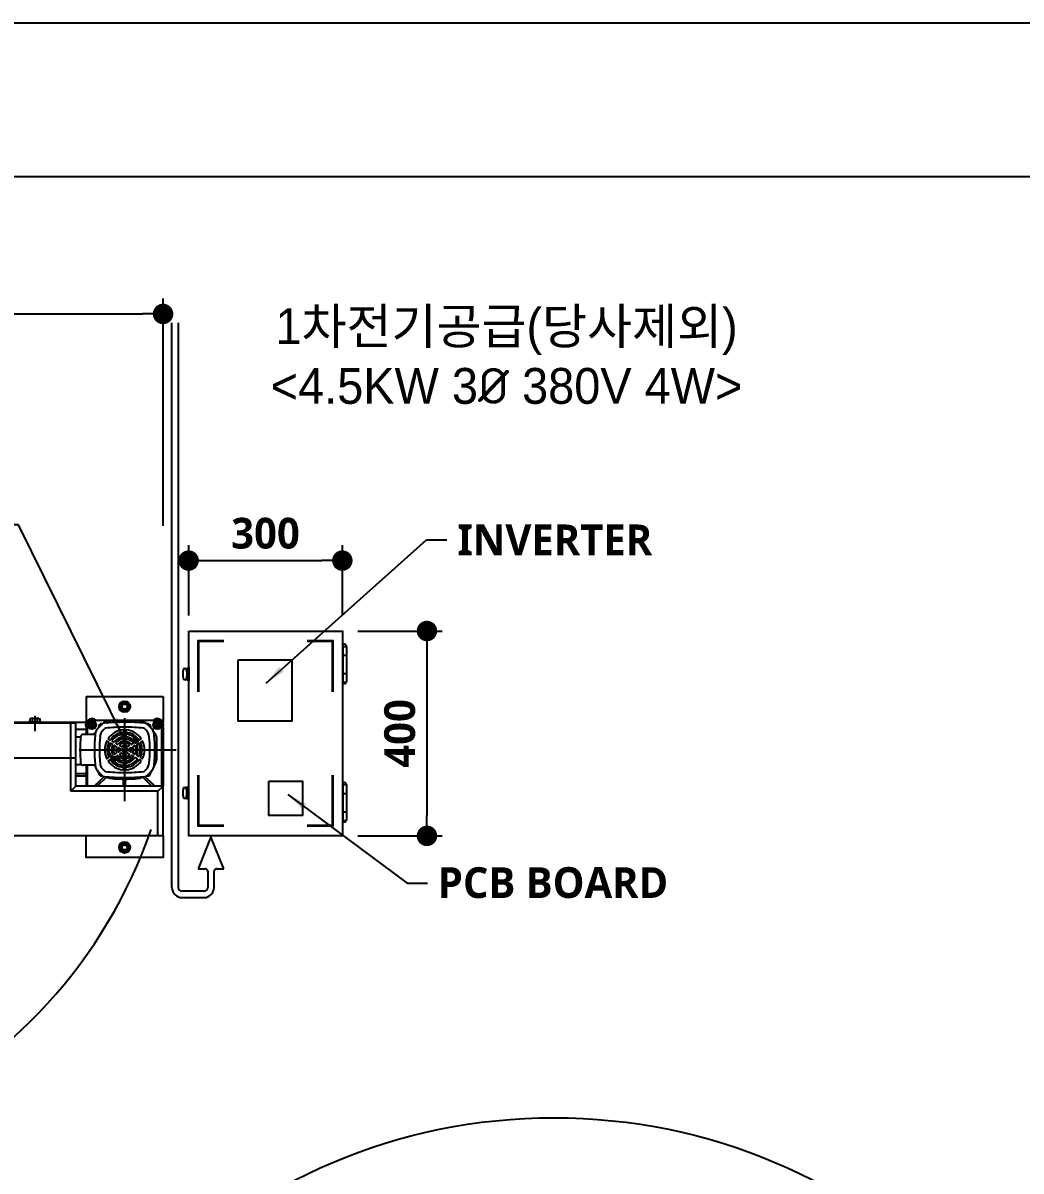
# Model space of a CAD drawing. Header units: millimetres. Extents: x 0 to 33600, y 0 to 8910.
# Drawn here: x 6516 to 8464, y 6668 to 8910 of the extents above; entities that cross this region are included whole.
import ezdxf
from ezdxf.lldxf.tags import DXFTag

# ---------------------------------------------------------------- set-up
doc = ezdxf.new("R2010")
doc.units = ezdxf.units.MM
doc.header["$LTSCALE"] = 20
doc.header["$MEASUREMENT"] = 0
doc.layers.get('0').update_dxf_attribs({"linetype": 'CONTINUOUS'})
doc.layers.get('Defpoints').update_dxf_attribs({"color": 181, "linetype": 'CONTINUOUS'})
for name, color, linetype in [('DIM', 141, 'CONTINUOUS'), ('DOOR-2', 1, 'CONTINUOUS'), ('TEXT', 7, 'CONTINUOUS'), ('방열문', 7, 'CONTINUOUS')]:
    doc.layers.add(name, color=color, linetype=linetype)
doc.styles.add('SH_대대리576', font='')
doc.styles.get("Standard").update_dxf_attribs({"font": 'NanumGothicBold.ttf'})
doc.styles.get('SH_대대리576').set_extended_font_data('NanumGothic', bold=True)
tags = doc.linetypes.add('一点鎖線', pattern=[28.575, 19.05, -3.175, 3.175, -3.175]).pattern_tags.tags
tags[10:11] = [DXFTag(74, 4), DXFTag(75, 0), DXFTag(340, '0'), DXFTag(46, 1.0), DXFTag(50, 0.0), DXFTag(44, 0.0), DXFTag(45, 0.0)]
tags[8:9] = [DXFTag(74, 4), DXFTag(75, 0), DXFTag(340, '0'), DXFTag(46, 1.0), DXFTag(50, 0.0), DXFTag(44, 0.0), DXFTag(45, 0.0)]
tags[6:7] = [DXFTag(74, 4), DXFTag(75, 0), DXFTag(340, '0'), DXFTag(46, 1.0), DXFTag(50, 0.0), DXFTag(44, 0.0), DXFTag(45, 0.0)]
tags[4:5] = [DXFTag(74, 4), DXFTag(75, 0), DXFTag(340, '0'), DXFTag(46, 1.0), DXFTag(50, 0.0), DXFTag(44, 0.0), DXFTag(45, 0.0)]
tags = doc.linetypes.add('破線', pattern=[38.1, 25.4, -12.7]).pattern_tags.tags
tags[6:7] = [DXFTag(74, 4), DXFTag(75, 0), DXFTag(340, '0'), DXFTag(46, 1.0), DXFTag(50, 0.0), DXFTag(44, 0.0), DXFTag(45, 0.0)]
tags[4:5] = [DXFTag(74, 4), DXFTag(75, 0), DXFTag(340, '0'), DXFTag(46, 1.0), DXFTag(50, 0.0), DXFTag(44, 0.0), DXFTag(45, 0.0)]
doc.dimstyles.new('yongsung', dxfattribs={"dimscale": 20, "dimtxt": 3, "dimasz": 2, "dimexe": 1.5, "dimexo": 1.5, "dimgap": 1, "dimtad": 1, "dimdec": 0, "dimdsep": 46, "dimlunit": 6, "dimtxsty": 'Standard', "dimblk": 'DOT', "dimcen": 0, "dimdle": 2, "dimclrd": 256, "dimclre": 256, "dimclrt": 256, "dimadec": 0, "dimazin": 0, "dimtfac": 480, "dimtdec": 0, "dimtix": 1, "dimtmove": 2, "dimatfit": 3, "dimfxl": 1, "dimtolj": 1, "dimtzin": 0, "dimarcsym": 0})

# ---------------------------------------------------------------- blocks, each defined once
blk = doc.blocks.new('_Dot')
at = {"color": 0, "linetype": 'ByBlock', "lineweight": -2}
blk.add_line((-0.5, 0), (-1, 0), dxfattribs=at)
at = {"color": 0, "linetype": 'ByBlock', "const_width": 0.5}
blk.add_lwpolyline([(-0.25, 0, 1), (0.25, 0, 1)], format="xyb", close=True, dxfattribs=at)
blk = doc.blocks.new('*D122')
at = {"layer": 'Defpoints', "color": 0}
for p in [(6789.2, 8341.8), (1669.2, 7898.1), (6789.2, 7898.1)]:
    blk.add_point(p, dxfattribs=at)
at = {"layer": 'DIM', "lineweight": -2}
for p, q in [((1669.2, 7928.1), (1669.2, 8371.8)), ((6789.2, 7928.1), (6789.2, 8371.8)), ((1709.2, 8341.8), (6749.2, 8341.8))]:
    blk.add_line(p, q, dxfattribs=at)
at = {"layer": 'DIM', "linetype": 'ByBlock', "lineweight": -2, "xscale": 40, "yscale": 40, "zscale": 40, "rotation": 180}
blk.add_blockref('_Dot', (1669.2, 8341.8), dxfattribs=at)
at = {"layer": 'DIM', "linetype": 'ByBlock', "lineweight": -2, "xscale": 40, "yscale": 40, "zscale": 40}
blk.add_blockref('_Dot', (6789.2, 8341.8), dxfattribs=at)
at = {"layer": 'DIM', "insert": (4229.2, 8403.7), "char_height": 60, "attachment_point": 5}
blk.add_mtext('\\A1;(W x 2) + 320 (5,120)', dxfattribs=at)
blk = doc.blocks.new('*D124')
at = {"layer": 'Defpoints', "color": 0}
for p in [(7139.2, 7860.2), (6839.2, 7722.7), (7139.2, 7722.7)]:
    blk.add_point(p, dxfattribs=at)
at = {"layer": 'DIM', "lineweight": -2}
for p, q in [((6839.2, 7752.7), (6839.2, 7890.2)), ((7139.2, 7752.7), (7139.2, 7890.2)), ((6879.2, 7860.2), (7099.2, 7860.2))]:
    blk.add_line(p, q, dxfattribs=at)
at = {"layer": 'DIM', "linetype": 'ByBlock', "lineweight": -2, "xscale": 40, "yscale": 40, "zscale": 40, "rotation": 180}
blk.add_blockref('_Dot', (6839.2, 7860.2), dxfattribs=at)
at = {"layer": 'DIM', "linetype": 'ByBlock', "lineweight": -2, "xscale": 40, "yscale": 40, "zscale": 40}
blk.add_blockref('_Dot', (7139.2, 7860.2), dxfattribs=at)
at = {"layer": 'DIM', "insert": (6989.2, 7913.3), "char_height": 60, "attachment_point": 5}
blk.add_mtext('\\A1;300', dxfattribs=at)
blk = doc.blocks.new('*D125')
at = {"layer": 'Defpoints', "color": 0}
for p in [(7139.2, 7722.7), (7139.2, 7322.7), (7304.4, 7322.7)]:
    blk.add_point(p, dxfattribs=at)
at = {"layer": 'DIM', "lineweight": -2}
for p, q in [((7169.2, 7722.7), (7334.4, 7722.7)), ((7304.4, 7682.7), (7304.4, 7362.7)), ((7169.2, 7322.7), (7334.4, 7322.7))]:
    blk.add_line(p, q, dxfattribs=at)
at = {"layer": 'DIM', "linetype": 'ByBlock', "lineweight": -2, "xscale": 40, "yscale": 40, "zscale": 40}
for p, rotation in [((7304.4, 7722.7), 90), ((7304.4, 7322.7), 270)]:
    blk.add_blockref('_Dot', p, dxfattribs=dict(at, rotation=rotation))
at = {"layer": 'DIM', "insert": (7251.5, 7522.7), "char_height": 60, "attachment_point": 5, "rotation": 90}
blk.add_mtext('\\A1;400', dxfattribs=at)

msp = doc.modelspace()

# ---------------------------------------------------------------- linework, layer by layer
for points in [[(6936.1, 7666.5), (7040.9, 7666.5), (7040.9, 7546.6), (6936.1, 7546.6)], [(6995.6, 7429.5), (7061.7, 7429.5), (7061.7, 7362.5), (6995.6, 7362.5)]]:
    msp.add_lwpolyline(points, close=True)
at = {"color": 7}
msp.add_circle((7552.3, 5663.8), 1108.5, dxfattribs=at)
at = {"layer": 'Defpoints'}
for points in [[(0, 8910), (12600, 8910), (12600, 0), (0, 0)], [(300, 8610), (10950, 8610), (10950, 300), (300, 300)]]:
    msp.add_lwpolyline(points, close=True, dxfattribs=at)
at = {"layer": 'DOOR-2'}
for p, q in [((6806.4, 7222.1), (6806.4, 8324.5)), ((6818.9, 8324.5), (6818.9, 7222.1)), ((7139.2, 7692.7), (7139.2, 7622.7)), ((7139.2, 7692.7), (7147.2, 7692.7)), ((7140.4, 7692.7), (7140.4, 7622.7)), ((7147.2, 7692.7), (7147.2, 7622.7)), ((7140.4, 7675.7), (7147.2, 7675.7)), ((6828.4, 7647.7), (6828.9, 7647.7)), ((6830.2, 7649.4), (6837.7, 7649.4)), ((6837.2, 7649.4), (6837.2, 7648.2)), ((6837.2, 7648.2), (6837.7, 7648.2)), ((6837.7, 7651.7), (6837.7, 7625.7)), ((6837.7, 7651.7), (6839.2, 7651.7)), ((6839.2, 7651.7), (6839.2, 7625.7)), ((6828.4, 7629.7), (6828.9, 7629.7)), ((6830.2, 7628), (6837.7, 7628)), ((6835.4, 7643.7), (6835.4, 7633.6)), ((6835.4, 7643.7), (6837.7, 7643.7)), ((6835.4, 7633.7), (6837.7, 7633.7)), ((6837.2, 7629.2), (6837.2, 7628)), ((6837.2, 7629.2), (6837.7, 7629.2)), ((6837.7, 7625.7), (6839.2, 7625.7)), ((7139.2, 7622.7), (7147.2, 7622.7)), ((7140.4, 7639.7), (7147.2, 7639.7)), ((6639.2, 7595), (6789.2, 7595)), ((6639.2, 7595), (6639.2, 7544.5)), ((6789.2, 7595), (6789.2, 7544.5)), ((6609.2, 7409.7), (6609.2, 7542.7)), ((6639.2, 7534.1), (6639.2, 7520.7)), ((6641.7, 7520.7), (6641.7, 7540.2)), ((6650.5, 7546.8), (6644, 7543)), ((6644, 7543), (6644, 7535.5)), ((6644, 7535.5), (6650.5, 7531.8)), ((6778.7, 7548.2), (6649.7, 7548.2)), ((6650.5, 7546.8), (6657, 7543)), ((6657, 7535.5), (6650.5, 7531.8)), ((6657, 7543), (6657, 7535.5)), ((6662.6, 7533.3), (6670.1, 7540.7)), ((6663.8, 7534.4), (6663.3, 7534.9)), ((6663.5, 7534.7), (6670.1, 7541.4)), ((6663.8, 7534.4), (6670.4, 7541.1)), ((6670.4, 7541.1), (6669.9, 7541.6)), ((6674.4, 7545.2), (6678.7, 7545.2)), ((6679.7, 7543.2), (6680.2, 7543.5)), ((6680.2, 7543.5), (6680.6, 7543.2)), ((6681.6, 7545.2), (6685.9, 7545.2)), ((6746.7, 7545.2), (6742.4, 7545.2)), ((6748.2, 7543.5), (6747.8, 7543.2)), ((6748.7, 7543.2), (6748.2, 7543.5)), ((6753.9, 7545.2), (6749.6, 7545.2)), ((6758, 7541.1), (6758.4, 7541.6)), ((6764.6, 7534.4), (6758, 7541.1)), ((6764.9, 7534.7), (6758.2, 7541.4)), ((6765.7, 7533.3), (6758.3, 7540.7)), ((6764.6, 7534.4), (6765.1, 7534.9)), ((6777.8, 7546.8), (6771.3, 7543)), ((6771.3, 7543), (6771.3, 7535.5)), ((6771.3, 7535.5), (6777.8, 7531.8)), ((6777.8, 7546.8), (6784.3, 7543)), ((6784.3, 7535.5), (6777.8, 7531.8)), ((6784.3, 7543), (6784.3, 7535.5)), ((6786.7, 7419.7), (6786.7, 7540.2)), ((6789.2, 7546.7), (6787.9, 7546.7)), ((6787.9, 7546.7), (6789.2, 7546.7)), ((6789.2, 7534.1), (6789.2, 7419.7)), ((6656.7, 7520.7), (6633.2, 7520.7)), ((6656.7, 7522.2), (6656.7, 7520.6)), ((6656.9, 7522.2), (6656.7, 7522.2)), ((6658, 7526.2), (6657, 7525.2)), ((6672.1, 7528.9), (6675.4, 7532.2)), ((6682.7, 7511.7), (6685.3, 7510.2)), ((6711.7, 7528.5), (6711.7, 7525.5)), ((6711.7, 7519.9), (6711.7, 7516.9)), ((6711.7, 7511.4), (6711.7, 7508.3)), ((6716.7, 7528.5), (6716.7, 7525.5)), ((6716.7, 7519.9), (6716.7, 7516.9)), ((6716.7, 7511.4), (6716.7, 7508.3)), ((6733.3, 7512.2), (6731.3, 7508.7)), ((6737.3, 7512.2), (6733.3, 7512.2)), ((6739.4, 7508.7), (6737.3, 7512.2)), ((6745.7, 7511.7), (6743.1, 7510.2)), ((6756.3, 7528.9), (6752.9, 7532.2)), ((6770.4, 7526.2), (6771.3, 7525.2)), ((6777.2, 7479.1), (6777.2, 7511.1)), ((6627, 7493.2), (6626.5, 7493.2)), ((6626.7, 7493.2), (6626.7, 7488.2)), ((6627.2, 7488.2), (6626.7, 7488.2)), ((6680.2, 7507.4), (6682.8, 7505.9)), ((6687.6, 7503.1), (6690.2, 7501.6)), ((6690.1, 7507.5), (6692.7, 7506)), ((6695, 7498.8), (6697.6, 7497.3)), ((6697.5, 7503.2), (6700.1, 7501.6)), ((6702.5, 7494.5), (6705.3, 7492.9)), ((6702.5, 7486.8), (6705.3, 7488.4)), ((6705, 7498.8), (6707.8, 7497.2)), ((6711.7, 7502.7), (6711.7, 7499.5)), ((6716.7, 7502.7), (6716.7, 7499.5)), ((6723.3, 7498.8), (6720.6, 7497.2)), ((6725.8, 7494.5), (6723.1, 7492.9)), ((6725.8, 7486.8), (6723.1, 7488.4)), ((6730.9, 7503.2), (6728.2, 7501.6)), ((6733.4, 7498.8), (6730.7, 7497.3)), ((6733.3, 7505.2), (6731.3, 7508.7)), ((6737.3, 7505.2), (6733.3, 7505.2)), ((6738.3, 7507.5), (6735.7, 7506)), ((6739.4, 7508.7), (6737.3, 7505.2)), ((6740.8, 7503.1), (6738.2, 7501.6)), ((6748.2, 7507.4), (6745.6, 7505.9)), ((6619.2, 7474.6), (1669.2, 7474.6)), ((6680.2, 7473.9), (6682.8, 7475.4)), ((6682.7, 7469.6), (6685.3, 7471.1)), ((6687.6, 7478.2), (6690.2, 7479.7)), ((6689, 7472.6), (6691, 7476.1)), ((6689, 7472.6), (6691, 7469.1)), ((6690.1, 7473.8), (6692.7, 7475.4)), ((6691, 7476.1), (6695.1, 7476.1)), ((6691, 7469.1), (6695.1, 7469.1)), ((6695, 7482.5), (6697.6, 7484)), ((6695.1, 7476.1), (6697.1, 7472.6)), ((6695.1, 7469.1), (6697.1, 7472.6)), ((6697.5, 7478.1), (6700.1, 7479.7)), ((6705, 7482.5), (6707.8, 7484.1)), ((6711.7, 7478.7), (6711.7, 7481.8)), ((6711.7, 7469.9), (6711.7, 7473)), ((6716.7, 7478.7), (6716.7, 7481.8)), ((6716.7, 7469.9), (6716.7, 7473)), ((6723.3, 7482.5), (6720.6, 7484.1)), ((6730.9, 7478.1), (6728.2, 7479.7)), ((6733.4, 7482.5), (6730.7, 7484)), ((6738.3, 7473.8), (6735.7, 7475.4)), ((6740.8, 7478.2), (6738.2, 7479.7)), ((6745.7, 7469.6), (6743.1, 7471.1)), ((6748.2, 7473.9), (6745.6, 7475.4)), ((6772.8, 7476.4), (6776, 7476.4)), ((6774.2, 7480.5), (6773, 7479.8)), ((6774.2, 7482.8), (6773.1, 7483.4)), ((6773.2, 7486.9), (6776.2, 7486.9)), ((6774.2, 7480.5), (6774.2, 7482.8)), ((6656.7, 7460.7), (6633.2, 7460.7)), ((6639.2, 7460.7), (6639.2, 7419.7)), ((6641.7, 7419.7), (6641.7, 7460.7)), ((6656.7, 7460.7), (6656.7, 7459.2)), ((6656.9, 7459.2), (6656.7, 7459.2)), ((6662.6, 7448), (6670.1, 7440.6)), ((6663.8, 7446.9), (6663.3, 7446.4)), ((6663.5, 7446.6), (6670.1, 7440)), ((6663.8, 7446.9), (6670.4, 7440.2)), ((6669.6, 7455), (6675.4, 7449.1)), ((6711.7, 7461.4), (6711.7, 7464.4)), ((6711.7, 7452.8), (6711.7, 7455.8)), ((6716.7, 7461.4), (6716.7, 7464.4)), ((6716.7, 7452.8), (6716.7, 7455.8)), ((6756.3, 7452.4), (6752.9, 7449.1)), ((6764.6, 7446.9), (6758, 7440.2)), ((6764.9, 7446.6), (6758.2, 7440)), ((6765.7, 7448), (6758.3, 7440.6)), ((6764.6, 7446.9), (6765.1, 7446.4)), ((6789.2, 7460.7), (6789.2, 7419.7)), ((6659.3, 7423.6), (6673.2, 7437.5)), ((6662.1, 7420.8), (6678, 7436.6)), ((6670.4, 7440.2), (6669.9, 7439.7)), ((6687.4, 7437.5), (6687.4, 7435.8)), ((6712.2, 7419.7), (6712.2, 7431.7)), ((6716.2, 7419.7), (6716.2, 7431.7)), ((6740.9, 7437.5), (6740.9, 7435.8)), ((6766.3, 7420.8), (6750.4, 7436.6)), ((6769.1, 7423.6), (6755.1, 7437.5)), ((6758, 7440.2), (6758.4, 7439.7)), ((7139.2, 7422.7), (7139.2, 7352.7)), ((7139.2, 7422.7), (7147.2, 7422.7)), ((7140.4, 7422.7), (7140.4, 7352.7)), ((7147.2, 7422.7), (7147.2, 7352.7)), ((6609.2, 7409.7), (6619.2, 7419.7)), ((6779.2, 7409.7), (6609.2, 7409.7)), ((6779.2, 7409.7), (6789.2, 7419.7)), ((6779.2, 7322.7), (6779.2, 7409.7)), ((6789.2, 7322.7), (6789.2, 7414.7)), ((6828.4, 7415.7), (6828.9, 7415.7)), ((6830.2, 7417.4), (6837.7, 7417.4)), ((6835.4, 7401.7), (6835.4, 7411.7)), ((6835.4, 7411.7), (6837.7, 7411.7)), ((6835.4, 7401.7), (6837.7, 7401.7)), ((6837.2, 7416.2), (6837.2, 7417.4)), ((6837.2, 7416.2), (6837.7, 7416.2)), ((6837.7, 7393.7), (6837.7, 7419.7)), ((6837.7, 7419.7), (6839.2, 7419.7)), ((6839.2, 7393.7), (6839.2, 7419.7)), ((7140.4, 7405.7), (7147.2, 7405.7)), ((6828.4, 7397.7), (6828.9, 7397.7)), ((6830.2, 7396), (6837.7, 7396)), ((6837.2, 7397.2), (6837.7, 7397.2)), ((6837.2, 7396), (6837.2, 7397.2)), ((6837.7, 7393.7), (6839.2, 7393.7)), ((7140.4, 7369.7), (7147.2, 7369.7)), ((7139.2, 7352.7), (7147.2, 7352.7)), ((6882.6, 7321.1), (6857.6, 7258.6)), ((6907.6, 7258.6), (6882.6, 7321.1)), ((6857.6, 7258.6), (6871.4, 7258.6)), ((6876.4, 7253.6), (6876.4, 7222.1)), ((6888.9, 7222.1), (6888.9, 7253.6)), ((6893.9, 7258.6), (6907.6, 7258.6)), ((6868.9, 7214.6), (6826.4, 7214.6)), ((6826.4, 7202.1), (6868.9, 7202.1))]:
    msp.add_line(p, q, dxfattribs=at)
at = {"layer": 'DOOR-2', "linetype": 'Continuous', "ltscale": 60}
for p, q in [((6539.2, 7527.3), (6539.2, 7557.3)), ((6526.7, 7544.8), (6526.7, 7542.7)), ((6551.5, 7545), (6526.9, 7545)), ((6531.7, 7552), (6529.2, 7551)), ((6529.2, 7551), (6529.2, 7545)), ((6529.2, 7545), (6549.2, 7545)), ((6546.7, 7552), (6531.7, 7552)), ((6534.2, 7545), (6534.2, 7551)), ((6544.2, 7545), (6544.2, 7551)), ((6546.7, 7552), (6549.2, 7551)), ((6549.2, 7545), (6549.2, 7551)), ((6551.7, 7542.7), (6551.7, 7544.8))]:
    msp.add_line(p, q, dxfattribs=at)
at = {"layer": 'DOOR-2', "ltscale": 3}
for p, q in [((1669.2, 7544.7), (6639.2, 7544.7)), ((6619.2, 7531.2), (6639.2, 7531.2)), ((6619.2, 7516.2), (6628.3, 7516.2)), ((6619.2, 7462.2), (6629.7, 7462.2)), ((6619.2, 7444.7), (6639.2, 7444.7)), ((6619.2, 7439.9), (6639.2, 7439.9))]:
    msp.add_line(p, q, dxfattribs=at)
at = {"layer": 'DOOR-2', "linetype": '一点鎖線', "ltscale": 2}
for p, q in [((6657.8, 7532), (6641.6, 7548.2)), ((6714.2, 7552.4), (6714.2, 7390.5)), ((6770.6, 7532), (6786.7, 7548.2)), ((6625.5, 7490.7), (6815.1, 7490.7)), ((6700.4, 7475.7), (6728.2, 7475.7))]:
    msp.add_line(p, q, dxfattribs=at)
at = {"layer": 'DOOR-2'}
for points in [[(6839.2, 7722.7), (7139.2, 7722.7), (7139.2, 7322.7), (6839.2, 7322.7)], [(7140.7, 7622.7), (7145.7, 7622.7), (7145.7, 7620.7), (7144.7, 7619.7), (7141.7, 7619.7), (7140.7, 7620.7)], [(7140.7, 7352.7), (7145.7, 7352.7), (7145.7, 7350.7), (7144.7, 7349.7), (7141.7, 7349.7), (7140.7, 7350.7)]]:
    msp.add_lwpolyline(points, close=True, dxfattribs=at)
at = {"layer": 'DOOR-2', "linetype": '破線', "ltscale": 2}
for points in [[(6858, 7603.9), (6858, 7703.9), (6908, 7703.9)], [(6859.2, 7603.9), (6859.2, 7702.7), (6908, 7702.7)], [(7070.4, 7703.9), (7120.4, 7703.9), (7120.4, 7603.9)], [(7070.4, 7702.7), (7119.2, 7702.7), (7119.2, 7603.9)], [(6908, 7341.5), (6858, 7341.5), (6858, 7441.5)], [(6908, 7342.7), (6859.2, 7342.7), (6859.2, 7441.5)], [(7120.4, 7441.5), (7120.4, 7341.5), (7070.4, 7341.5)], [(7119.2, 7441.5), (7119.2, 7342.7), (7070.4, 7342.7)]]:
    msp.add_lwpolyline(points, dxfattribs=at)
at = {"layer": 'DOOR-2', "ltscale": 3}
for points in [[(6722.7, 7579.9), (6722.7, 7570), (6714.2, 7565.1), (6705.7, 7570), (6705.7, 7579.9), (6714.2, 7584.8)], [(6722.7, 7305.1), (6722.7, 7295.3), (6714.2, 7290.4), (6705.7, 7295.3), (6705.7, 7305.1), (6714.2, 7310)]]:
    msp.add_lwpolyline(points, close=True, dxfattribs=at)
msp.add_lwpolyline([(6789.2, 7322.7), (6789.2, 7280.2), (6639.2, 7280.2), (6639.2, 7322.7)], dxfattribs=at)
at = {"layer": 'DOOR-2'}
for centre, radius in [((6714.2, 7575), 11), ((6714.2, 7575), 5), ((6650.5, 7539.3), 8), ((6650.5, 7539.3), 6.5), ((6650.5, 7539.3), 5), ((6777.8, 7539.3), 8), ((6777.8, 7539.3), 6.5), ((6777.8, 7539.3), 5), ((6735.3, 7508.7), 5), ((6735.3, 7508.7), 3.5), ((6735.3, 7508.7), 2), ((6714.2, 7490.7), 5), ((6693, 7472.6), 5), ((6693, 7472.6), 3.5), ((6693, 7472.6), 2), ((6714.2, 7300.2), 11), ((6714.2, 7300.2), 5)]:
    msp.add_circle(centre, radius, dxfattribs=at)
at = {"layer": 'DOOR-2', "ltscale": 3}
for centre in [(6714.2, 7575), (6714.2, 7300.2)]:
    msp.add_circle(centre, 8.5, dxfattribs=at)
at = {"layer": 'DOOR-2'}
for centre, radius, start, end in [((7143.2, 7692.7), 4, 0, 180), ((6857.1, 7638.7), 29.6, 160.1905, 199.8095), ((6830.2, 7648.4), 1, 90, 160.1905), ((6837.7, 7644.7), 3.49, 97.8391, 173.4069), ((6834.4, 7645.1), 0.2, 173.4069, 261.1107), ((6834.2, 7643.7), 1.2, 0, 81.1107), ((6830.2, 7629), 1, 199.8095, 270), ((6834.4, 7632.3), 0.2, 98.8893, 186.5931), ((6837.7, 7632.6), 3.49, 186.5931, 262.1609), ((6834.2, 7633.6), 1.2, 278.8893, 0), ((6650.5, 7539.3), 12.5, 45.1399, 224.8601), ((6649.7, 7540.2), 8, 90, 180), ((6677.2, 7518.7), 20.6, 135, 174.2477), ((6669.4, 7535.5), 6.1, 84.6019, 185.3981), ((6674.7, 7536.1), 6.6, 95.7437, 135), ((6680.2, 7541.2), 7, 145.1501, 168.763), ((6714.2, 7144.1), 400.6, 90, 95.7437), ((6677.6, 7530.1), 3, 95.418, 135), ((6680.2, 7541.2), 4.25, 70.2501, 156.3665), ((6714.2, 7144.1), 390.8, 90, 95.418), ((6680.2, 7541.2), 4.25, 33.4211, 70.2501), ((6680.2, 7541.2), 7, 20.9248, 34.8499), ((6714.2, 7144.1), 400.6, 84.2563, 90), ((6714.2, 7144.1), 390.8, 84.582, 90), ((6748.2, 7541.2), 7, 145.1501, 159.0752), ((6748.2, 7541.2), 4.25, 70.2501, 146.5789), ((6748.2, 7541.2), 4.25, 23.6335, 70.2501), ((6750.8, 7530.1), 3, 45, 84.582), ((6748.2, 7541.2), 7, 11.237, 34.8499), ((6753.6, 7536.1), 6.6, 45, 84.2563), ((6759, 7535.5), 6.1, 354.6019, 95.3981), ((6751.2, 7518.7), 20.6, 5.7523, 45), ((6777.8, 7539.3), 12.5, 315.1399, 134.8601), ((6778.7, 7540.2), 8, 0, 90), ((6927.2, 7490.7), 300, 175.1386, 184.8614), ((6633.2, 7515.7), 5, 90, 175.1386), ((6671.2, 7511.1), 20, 135, 151.3806), ((6955.8, 7490.7), 300.6, 174.2477, 180), ((6955.8, 7490.7), 290.8, 174.9983, 180), ((6686.8, 7514.2), 20.8, 135, 174.9983), ((6683.2, 7512.6), 1, 144.7153, 240), ((6714.2, 7490.7), 39, 95.2847, 144.7153), ((6685.8, 7511.1), 1, 240, 324.2608), ((6714.2, 7490.7), 34, 95.7392, 144.2608), ((6714.2, 7490.7), 30.5, 96.8139, 143.1861), ((6714.2, 7490.7), 25.5, 97.5895, 142.4105), ((6714.2, 7490.7), 22, 99.5941, 140.4059), ((6710.7, 7511.4), 1, 0, 99.5941), ((6710.7, 7528.5), 1, 0, 95.2847), ((6710.7, 7519.9), 1, 0, 96.8139), ((6710.7, 7525.5), 1, 275.7392, 0), ((6710.7, 7516.9), 1, 277.5895, 0), ((6717.7, 7528.5), 1, 84.7153, 180), ((6717.7, 7525.5), 1, 180, 264.2608), ((6717.7, 7519.9), 1, 83.1861, 180), ((6717.7, 7516.9), 1, 180, 262.4105), ((6717.7, 7511.4), 1, 80.4059, 180), ((6714.2, 7490.7), 25.5, 37.5895, 82.4105), ((6714.2, 7490.7), 34, 35.7392, 84.2608), ((6714.2, 7490.7), 39, 35.2847, 84.7153), ((6714.2, 7490.7), 30.5, 36.8139, 83.1861), ((6714.2, 7490.7), 22, 39.5941, 80.4059), ((6742.6, 7511.1), 1, 215.7392, 300), ((6745.2, 7512.6), 1, 300, 35.2847), ((6741.6, 7514.2), 20.8, 5.0017, 45), ((6472.6, 7490.7), 290.8, 0, 5.0017), ((6757.2, 7511.1), 20, 0, 45), ((6472.6, 7490.7), 300.6, 0, 5.7523), ((6955.8, 7490.7), 300.6, 180, 185.7523), ((6955.8, 7490.7), 290.8, 180, 185.7523), ((6714.2, 7490.7), 39, 155.2847, 204.7153), ((6679.7, 7506.5), 1, 60, 155.2847), ((6714.2, 7490.7), 34, 155.7392, 204.2608), ((6682.3, 7505), 1, 335.7392, 60), ((6714.2, 7490.7), 30.5, 156.8139, 203.1861), ((6687.1, 7502.3), 1, 60, 156.8139), ((6714.2, 7490.7), 25.5, 157.5895, 202.4105), ((6690.6, 7508.3), 1, 143.1861, 240), ((6689.7, 7500.8), 1, 337.5895, 60), ((6714.2, 7490.7), 22, 159.5941, 200.4059), ((6693.2, 7506.8), 1, 240, 322.4105), ((6694.5, 7498), 1, 60, 159.5941), ((6698, 7504), 1, 140.4059, 240), ((6714.2, 7490.7), 17, 161.2123, 198.7877), ((6697.1, 7496.5), 1, 341.2123, 60), ((6700.6, 7502.5), 1, 240, 318.7877), ((6714.2, 7490.7), 13.5, 166.2602, 193.7398), ((6702, 7493.6), 1, 60, 166.2602), ((6714.2, 7490.7), 17, 101.2123, 138.7877), ((6705.5, 7499.7), 1, 133.7398, 240), ((6714.2, 7490.7), 13.5, 106.2602, 133.7398), ((6704.8, 7492), 1, 351.6183, 60), ((6704.8, 7489.3), 1, 300, 8.3817), ((6714.2, 7490.7), 8.5, 171.6183, 188.3817), ((6708.3, 7498.1), 1, 240, 308.3817), ((6714.2, 7490.7), 8.5, 111.6183, 128.3817), ((6710.7, 7502.7), 1, 0, 106.2602), ((6710.7, 7508.3), 1, 281.2123, 0), ((6710.7, 7499.5), 1, 291.6183, 0), ((6717.7, 7508.3), 1, 180, 258.7877), ((6717.7, 7502.7), 1, 73.7398, 180), ((6717.7, 7499.5), 1, 180, 248.3817), ((6714.2, 7490.7), 8.5, 51.6183, 68.3817), ((6714.2, 7490.7), 17, 41.2123, 78.7877), ((6714.2, 7490.7), 13.5, 46.2602, 73.7398), ((6720.1, 7498.1), 1, 231.6183, 300), ((6723.6, 7492), 1, 120, 188.3817), ((6714.2, 7490.7), 8.5, 351.6183, 8.3817), ((6723.6, 7489.3), 1, 171.6183, 240), ((6722.8, 7499.7), 1, 300, 46.2602), ((6726.3, 7493.6), 1, 13.7398, 120), ((6727.7, 7502.5), 1, 221.2123, 300), ((6714.2, 7490.7), 13.5, 346.2602, 13.7398), ((6731.2, 7496.5), 1, 120, 198.7877), ((6714.2, 7490.7), 17, 341.2123, 18.7877), ((6730.4, 7504), 1, 300, 39.5941), ((6733.9, 7498), 1, 20.4059, 120), ((6735.2, 7506.8), 1, 217.5895, 300), ((6714.2, 7490.7), 22, 339.5941, 20.4059), ((6738.7, 7500.8), 1, 120, 202.4105), ((6714.2, 7490.7), 25.5, 337.5895, 22.4105), ((6737.8, 7508.3), 1, 300, 36.8139), ((6741.3, 7502.3), 1, 23.1861, 120), ((6714.2, 7490.7), 30.5, 336.8139, 23.1861), ((6746.1, 7505), 1, 120, 204.2608), ((6714.2, 7490.7), 34, 335.7392, 24.2608), ((6748.7, 7506.5), 1, 24.7153, 120), ((6714.2, 7490.7), 39, 335.2847, 24.7153), ((6472.6, 7490.7), 290.8, 354.9983, 0), ((6472.6, 7490.7), 300.6, 354.2477, 0), ((6776.2, 7487.9), 1, 270, 0), ((6633.2, 7465.7), 5, 184.8614, 270), ((6679.7, 7474.8), 1, 204.7153, 300), ((6683.2, 7468.7), 1, 120, 215.2847), ((6714.2, 7490.7), 39, 215.2847, 264.7153), ((6682.3, 7476.3), 1, 300, 24.2608), ((6685.8, 7470.2), 1, 35.7392, 120), ((6687.1, 7479), 1, 203.1861, 300), ((6714.2, 7490.7), 34, 215.7392, 264.2608), ((6690.6, 7473), 1, 120, 216.8139), ((6714.2, 7490.7), 30.5, 216.8139, 263.1861), ((6689.7, 7480.6), 1, 300, 22.4105), ((6693.2, 7474.5), 1, 37.5895, 120), ((6694.5, 7483.3), 1, 200.4059, 300), ((6714.2, 7490.7), 25.5, 217.5895, 262.4105), ((6698, 7477.3), 1, 120, 219.5941), ((6714.2, 7490.7), 22, 219.5941, 260.4059), ((6697.1, 7484.9), 1, 300, 18.7877), ((6700.6, 7478.8), 1, 41.2123, 120), ((6702, 7487.7), 1, 193.7398, 300), ((6714.2, 7490.7), 17, 221.2123, 258.7877), ((6705.5, 7481.6), 1, 120, 226.2602), ((6714.2, 7490.7), 13.5, 226.2602, 253.7398), ((6708.3, 7483.2), 1, 51.6183, 120), ((6714.2, 7490.7), 8.5, 231.6183, 248.3817), ((6710.7, 7478.7), 1, 253.7398, 0), ((6710.7, 7469.9), 1, 260.4059, 0), ((6710.7, 7464.4), 1, 0, 82.4105), ((6710.7, 7473), 1, 0, 78.7877), ((6710.7, 7481.8), 1, 0, 68.3817), ((6717.7, 7481.8), 1, 111.6183, 180), ((6717.7, 7478.7), 1, 180, 286.2602), ((6717.7, 7473), 1, 101.2123, 180), ((6717.7, 7469.9), 1, 180, 279.5941), ((6717.7, 7464.4), 1, 97.5895, 180), ((6714.2, 7490.7), 8.5, 291.6183, 308.3817), ((6714.2, 7490.7), 17, 281.2123, 318.7877), ((6714.2, 7490.7), 25.5, 277.5895, 322.4105), ((6714.2, 7490.7), 34, 275.7392, 324.2608), ((6714.2, 7490.7), 22, 279.5941, 320.4059), ((6714.2, 7490.7), 30.5, 276.8139, 323.1861), ((6714.2, 7490.7), 39, 275.2847, 324.7153), ((6714.2, 7490.7), 13.5, 286.2602, 313.7398), ((6720.1, 7483.2), 1, 60, 128.3817), ((6722.8, 7481.6), 1, 313.7398, 60), ((6726.3, 7487.7), 1, 240, 346.2602), ((6727.7, 7478.8), 1, 60, 138.7877), ((6731.2, 7484.9), 1, 161.2123, 240), ((6730.4, 7477.3), 1, 320.4059, 60), ((6733.9, 7483.3), 1, 240, 339.5941), ((6735.2, 7474.5), 1, 60, 142.4105), ((6738.7, 7480.6), 1, 157.5895, 240), ((6737.8, 7473), 1, 323.1861, 60), ((6741.3, 7479), 1, 240, 336.8139), ((6742.6, 7470.2), 1, 60, 144.2608), ((6746.1, 7476.3), 1, 155.7392, 240), ((6745.2, 7468.7), 1, 324.7153, 60), ((6748.7, 7474.8), 1, 240, 335.2847), ((6741.6, 7467.1), 20.8, 315, 354.9983), ((6732.2, 7479.1), 45, 328.4902, 0), ((6769.2, 7469.7), 5, 306.2405, 0), ((6769.2, 7469.7), 5, 0, 45.6597), ((6772.2, 7481.7), 4.25, 279.6235, 76.9352), ((6776, 7475.4), 1, 355.1676, 90), ((6696.2, 7479.1), 45, 204.2141, 211.5098), ((6677.2, 7462.6), 20.6, 185.7523, 225), ((6669.4, 7445.8), 6.1, 174.6019, 275.3981), ((6677.2, 7462.6), 10.8, 185.7523, 225), ((6677.4, 7451.2), 3, 225, 264.582), ((6714.2, 7837.3), 390.8, 264.582, 270), ((6710.7, 7461.4), 1, 263.1861, 0), ((6710.7, 7452.8), 1, 264.7153, 0), ((6710.7, 7455.8), 1, 0, 84.2608), ((6714.2, 7837.3), 390.8, 270, 275.418), ((6717.7, 7461.4), 1, 180, 276.8139), ((6717.7, 7455.8), 1, 95.7392, 180), ((6717.7, 7452.8), 1, 180, 275.2847), ((6750.8, 7451.2), 3, 275.418, 315), ((6759, 7445.8), 6.1, 264.6019, 5.3981), ((6751.2, 7462.6), 20.6, 315, 354.2477), ((6650.5, 7412), 12.5, 135.1399, 142.3209), ((6657.9, 7425), 2, 225, 315), ((6663.5, 7419.3), 2, 135, 170.9394), ((6674.7, 7445.2), 6.6, 225, 264.2563), ((6671.8, 7438.9), 2, 315, 353.4965), ((6714.2, 7837.3), 400.6, 264.2563, 270), ((6696.2, 7479.1), 45, 244.8455, 267.0936), ((6679.4, 7435.2), 2, 69.0741, 135), ((6682.2, 7441.7), 4.25, 235.9694, 294.7814), ((6688.4, 7435.8), 1, 180, 259.8552), ((6714.2, 7833.7), 400, 267.0936, 270), ((6710.2, 7431.7), 2, 0, 89.4299), ((6714.2, 7837.3), 400.6, 270, 275.7437), ((6714.2, 7833.7), 400, 270, 272.9064), ((6718.2, 7431.7), 2, 90.5701, 180), ((6732.2, 7479.1), 45, 272.9064, 295.1545), ((6739.9, 7435.8), 1, 280.1448, 0), ((6746.2, 7441.7), 4.25, 245.2186, 304.0306), ((6749, 7435.2), 2, 45, 110.9259), ((6753.6, 7445.2), 6.6, 275.7437, 315), ((6756.6, 7438.9), 2, 186.7026, 225), ((6764.8, 7419.3), 2, 9.0606, 45), ((6770.5, 7425), 2, 225, 315), ((6777.8, 7412), 12.5, 37.6791, 44.8601), ((7143.2, 7422.7), 4, 0, 180), ((6650.5, 7412), 8, 72.7578, 107.2422), ((6777.8, 7412), 8, 72.7578, 107.2422), ((6857.1, 7406.7), 29.6, 160.1905, 199.8095), ((6830.2, 7416.4), 1, 90, 160.1905), ((6837.7, 7412.8), 3.49, 97.8391, 173.4069), ((6834.4, 7413.1), 0.2, 173.4069, 261.1107), ((6834.4, 7400.3), 0.2, 98.8893, 186.5931), ((6837.7, 7400.7), 3.49, 186.5931, 262.1609), ((6834.2, 7411.7), 1.2, 0, 81.1107), ((6834.2, 7401.7), 1.2, 278.8893, 0), ((6830.2, 7397), 1, 199.8095, 270), ((6871.4, 7253.6), 5, 0, 90), ((6893.9, 7253.6), 5, 90, 180), ((6826.4, 7222.1), 20, 180, 270), ((6826.4, 7222.1), 7.5, 180, 270), ((6868.9, 7222.1), 7.5, 270, 0), ((6868.9, 7222.1), 20, 270, 0)]:
    msp.add_arc(centre, radius, start, end, dxfattribs=at)
at = {"layer": 'DOOR-2', "linetype": 'Continuous', "ltscale": 60}
for centre, radius, start, end in [((6526.9, 7544.8), 0.2, 90, 180), ((6532.4, 7550.1), 2.02, 26.4459, 109.9512), ((6539.2, 7539), 13, 67.3801, 112.6199), ((6546, 7550.1), 2.02, 70.0488, 153.5541), ((6551.5, 7544.8), 0.2, 0, 90)]:
    msp.add_arc(centre, radius, start, end, dxfattribs=at)
at = {"layer": 'DOOR-2', "linetype": '一点鎖線', "ltscale": 2}
for start, end in [(128.6334, 141.3666), (38.6334, 51.3666)]:
    msp.add_arc((6714.2, 7475.7), 90, start, end, dxfattribs=at)
at = {"layer": 'DOOR-2', "linetype": '一点鎖線', "ltscale": 10}
msp.add_arc((5839.8, 7657.2), 980.7, 247.7663, 340.8293, dxfattribs=at)
at = {"layer": '방열문', "ltscale": 3}
for p, q in [((6619.2, 7542.7), (1669.2, 7542.7)), ((6619.2, 7419.7), (6619.2, 7542.7)), ((6789.2, 7419.7), (6619.2, 7419.7)), ((6789.2, 7322.7), (6789.2, 7419.7)), ((6789.2, 7322.7), (1669.2, 7322.7))]:
    msp.add_line(p, q, dxfattribs=at)

# ---------------------------------------------------------------- texts
at = {"color": 4, "insert": (7459.8, 8353), "char_height": 70, "attachment_point": 2, "style": 'SH_대대리576'}
msp.add_mtext('{\\fHYwulM|b0|i0|c129|p18;1차전기공급(당사제외)\\P<4.5KW 3\\fISOCPEUR|b0|i0|c0|p34;%%C\\fHYwulM|b0|i0|c129|p18; 380V 4W>}', dxfattribs=at)
at = {"layer": 'TEXT', "char_height": 60, "attachment_point": 7, "style": 'SH_대대리576'}
for s, insert in [('INVERTER', (7363.5, 7870.7)), ('PCB BOARD', (7325.6, 7200.6))]:
    msp.add_mtext(s, dxfattribs=dict(at, insert=insert))

# ---------------------------------------------------------------- dimensions: what is measured, and where the dimension line sits
at = {"layer": 'DIM'}
dim = msp.add_linear_dim(base=(6789.2, 8341.8), p1=(1669.2, 7898.1), p2=(6789.2, 7898.1), text='(W x 2) + 320 (<>)', dimstyle='yongsung', override={"dimtmove": 1}, dxfattribs=at)
dim.commit()
dim.dimension.update_dxf_attribs({"geometry": '*D122', "text_midpoint": (4229.2, 8403.7)})
dim = msp.add_linear_dim(base=(7139.2, 7860.2), p1=(6839.2, 7722.7), p2=(7139.2, 7722.7), dimstyle='yongsung', override={"dimtmove": 1}, dxfattribs=at)
dim.commit()
dim.dimension.update_dxf_attribs({"geometry": '*D124', "text_midpoint": (6989.2, 7913.3)})
dim = msp.add_linear_dim(base=(7304.4, 7322.7), p1=(7139.2, 7722.7), p2=(7139.2, 7322.7), angle=90, dimstyle='yongsung', override={"dimtmove": 1}, dxfattribs=at)
dim.commit()
dim.dimension.update_dxf_attribs({"geometry": '*D125', "text_midpoint": (7251.5, 7522.7)})

# ---------------------------------------------------------------- leaders
at = {"layer": 'TEXT', "annotation_type": 0, "has_hookline": 1}
for points, hookline_direction, text_width in [([(6712, 7514.9), (6506.9, 7930.1), (6466.9, 7930.1)], 1, 673.9), ([(6990.3, 7621.1), (7303.5, 7900.7), (7343.5, 7900.7)], 0, 382.5), ([(7032.8, 7403.8), (7265.6, 7230.6), (7305.6, 7230.6)], 0, 463.6)]:
    msp.add_leader(points, dimstyle='yongsung', override={"dimtad": 0}, dxfattribs=dict(at, hookline_direction=hookline_direction, text_width=text_width))

doc.saveas('drawing.dxf')
